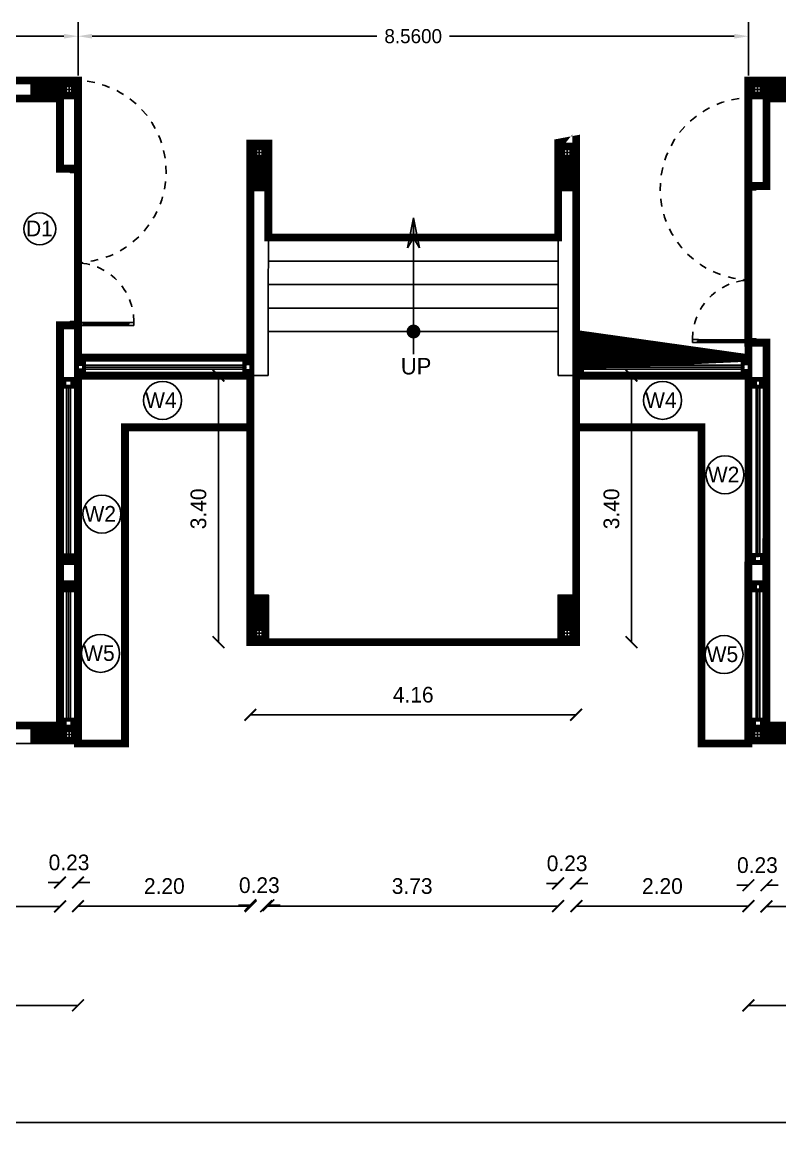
# Model space of a CAD drawing. Header units: metres. Extents: x 6101839 to 6102590, y -6659932 to -6659648.
# Drawn here: x 6102090.64 to 6102100.32, y -6659713.69 to -6659699.56 of the extents above; entities that cross this region are included whole.
import ezdxf

# ---------------------------------------------------------------- set-up
doc = ezdxf.new("R2010")
doc.units = ezdxf.units.M
doc.header["$LTSCALE"] = 500
doc.header["$MEASUREMENT"] = 0
doc.linetypes.add('DASHED2', pattern=[0.375, 0.25, -0.125])
doc.linetypes.add('HIDDEN', pattern=[0.375, 0.25, -0.125])
doc.layers.get('0').update_dxf_attribs({"linetype": 'CONTINUOUS'})
doc.layers.get('Defpoints').update_dxf_attribs({"linetype": 'CONTINUOUS'})
for name, color, linetype in [('above', 250, 'DASHED2'), ('BLK_1_FLR_0_CARPET_AREA', 10, 'CONTINUOUS'), ('BLK_1_FLR_0_CHAJJA', 6, 'CONTINUOUS'), ('COL', 2, 'CONTINUOUS'), ('DIM', 205, 'CONTINUOUS'), ('DOOR', 252, 'CONTINUOUS'), ('DOORTEXT', 13, 'CONTINUOUS'), ('ED', 30, 'CONTINUOUS'), ('FURN1', 252, 'CONTINUOUS'), ('FURNITURE', 252, 'CONTINUOUS'), ('FURNITURES', 252, 'CONTINUOUS'), ('HATCH', 15, 'CONTINUOUS'), ('PASSAGE', 140, 'CONTINUOUS'), ('PASSAGE_STAIR', 140, 'CONTINUOUS'), ('railing', 14, 'CONTINUOUS'), ('TEXT', 4, 'CONTINUOUS'), ('W-SCH', 205, 'CONTINUOUS'), ('wall', 125, 'CONTINUOUS'), ('wall1', 125, 'CONTINUOUS'), ('WINDOWS', 252, 'CONTINUOUS')]:
    doc.layers.add(name, color=color, linetype=linetype)
doc.styles.add('RM', font='GOTHIC.TTF')
doc.styles.get("Standard").update_dxf_attribs({"font": 'GOTHIC.TTF'})
doc.styles.add('USA TEXT', font='GOTHIC.TTF')
doc.dimstyles.new('1-100-ED', dxfattribs={"dimtxt": 0.2, "dimasz": 0.15, "dimexe": 0.18, "dimexo": 0.0625, "dimgap": 0.15, "dimtad": 1, "dimzin": 0, "dimdsep": 46, "dimtxsty": 'USA TEXT', "dimblk": 'ARCHTICK', "dimcen": 0.1, "dimse1": 1, "dimse2": 1, "dimclrd": 256, "dimclrt": 256, "dimadec": 0, "dimazin": 0, "dimtfac": 1, "dimtofl": 0, "dimtmove": 0, "dimatfit": 3, "dimldrblk": 'ARCHTICK', "dimfxl": 0.18, "dimtolj": 1, "dimtzin": 0, "dimarcsym": 0})
doc.dimstyles.get("Standard").update_dxf_attribs({"dimtxt": 0.18, "dimasz": 0.18, "dimexe": 0.18, "dimexo": 0.0625, "dimgap": 0.09, "dimtad": 0, "dimtih": 1, "dimtoh": 1, "dimdec": 4, "dimzin": 0, "dimdsep": 46, "dimtxsty": 'Standard', "dimcen": 0.09, "dimadec": 0, "dimazin": 0, "dimtfac": 1, "dimtdec": 4, "dimtofl": 0, "dimtmove": 0, "dimatfit": 3, "dimfxl": 1, "dimtolj": 1, "dimtzin": 0, "dimarcsym": 0})
doc.dimstyles.new('STANDARD$0', dxfattribs={"dimtxt": 7, "dimasz": 3, "dimexe": 3, "dimexo": 1, "dimgap": 1.5, "dimtad": 1, "dimdec": 1, "dimzin": 1, "dimdsep": 46, "dimlunit": 4, "dimtxsty": 'Standard', "dimblk": 'OBLIQUE', "dimcen": 0.09375, "dimdle": 1, "dimclrd": 8, "dimclre": 8, "dimclrt": 7, "dimadec": 1, "dimazin": 0, "dimtfac": 1, "dimtdec": 1, "dimtix": 1, "dimtmove": 2, "dimatfit": 3, "dimldrblk": 'ARCHTICK', "dimfxl": 1, "dimfrac": 2, "dimtolj": 1, "dimtzin": 0, "dimarcsym": 0})

# ---------------------------------------------------------------- blocks, each defined once
blk = doc.blocks.new('NEWCOL')
at = {"layer": 'HATCH'}
h = blk.add_hatch(dxfattribs=at)
h.set_pattern_fill('ANSI31', color=256, scale=3, angle=270, style=0)
h.set_pattern_definition([(315, (-629970.925706138, -258732.0878365731), (6.735192090801866, 6.735192090801863), [])])
h.paths.add_polyline_path([(0, 115), (-115, 115), (-115, 0), (-37.5, 0), (-37.49999999988359, 37.50000000002911), (0, 37.4999999999709)])
h.paths.add_polyline_path([(115, 115.0000000000291), (0, 115), (1.164153e-10, 37.50000000002911), (37.5, 37.4999999999709), (37.5, 0), (115, 0)])
h.paths.add_polyline_path([(115, 0), (37.5, 0), (37.50000000011642, -37.4999999999709), (0, -37.4999999999709), (1.164153e-10, -484.9999999999708), (115, -485)])
h.paths.add_polyline_path([(0, -37.5), (-37.49999999988359, -37.4999999999709), (-37.5, 0), (-115, 0), (-115, -485), (0, -485)])
at = {"layer": 'COL'}
for p, q in [((-115, 0), (115, 0)), ((0, -485), (0, 115))]:
    blk.add_line(p, q, dxfattribs=at)
for points in [[(-115, -485), (115, -485), (115, 115), (-115, 115)], [(-37.5, -37.5), (37.5, -37.5), (37.5, 37.5), (-37.5, 37.5)]]:
    blk.add_lwpolyline(points, close=True, dxfattribs=at)
blk = doc.blocks.new('_ArchTick')
at = {"color": 0, "linetype": 'ByBlock', "const_width": 0.15}
blk.add_lwpolyline([(-0.5, -0.5), (0.5, 0.5)], dxfattribs=at)
blk = doc.blocks.new('*D782')
at = {"layer": 'Defpoints', "color": 0, "transparency": 16777216}
for p in [(6102081.355752955, -6659708.050967846), (6102091.125789043, -6659708.173967675), (6102091.125789043, -6659710.848467844)]:
    blk.add_point(p, dxfattribs=at)
at = {"layer": 'ED', "lineweight": -2, "transparency": 16777216}
blk.add_line((6102081.355752955, -6659710.848467844), (6102091.125789043, -6659710.848467844), dxfattribs=at)
at = {"layer": 'ED', "lineweight": -2, "transparency": 16777216, "xscale": 0.15, "yscale": 0.15, "zscale": 0.15, "rotation": 180}
blk.add_blockref('_ArchTick', (6102081.355752955, -6659710.848467844), dxfattribs=at)
at = {"layer": 'ED', "lineweight": -2, "transparency": 16777216, "xscale": 0.15, "yscale": 0.15, "zscale": 0.15}
blk.add_blockref('_ArchTick', (6102091.125789043, -6659710.848467844), dxfattribs=at)
at = {"layer": 'ED', "transparency": 16777216, "insert": (6102086.240770999, -6659710.593437253), "char_height": 0.2, "attachment_point": 5, "style": 'USA TEXT'}
blk.add_mtext('\\A1;9.77', dxfattribs=at)
blk = doc.blocks.new('*D783')
at = {"layer": 'Defpoints', "color": 0, "transparency": 16777216}
for p in [(6102091.125789043, -6659708.173967675), (6102091.355791532, -6659708.205468033), (6102091.355791532, -6659710.543500002)]:
    blk.add_point(p, dxfattribs=at)
at = {"layer": 'ED', "lineweight": -2, "transparency": 16777216}
for p, q in [((6102091.125789043, -6659710.543500002), (6102090.975789042, -6659710.543500002)), ((6102091.355791532, -6659710.543500002), (6102091.505791533, -6659710.543500002))]:
    blk.add_line(p, q, dxfattribs=at)
at = {"layer": 'ED', "lineweight": -2, "transparency": 16777216, "xscale": 0.15, "yscale": 0.15, "zscale": 0.15}
blk.add_blockref('_ArchTick', (6102091.125789043, -6659710.543500002), dxfattribs=at)
at = {"layer": 'ED', "lineweight": -2, "transparency": 16777216, "xscale": 0.15, "yscale": 0.15, "zscale": 0.15, "rotation": 180}
blk.add_blockref('_ArchTick', (6102091.355791532, -6659710.543500002), dxfattribs=at)
at = {"layer": 'ED', "transparency": 16777216, "insert": (6102091.240790287, -6659710.288469411), "char_height": 0.2, "attachment_point": 5, "style": 'USA TEXT'}
blk.add_mtext('\\A1;0.23', dxfattribs=at)
blk = doc.blocks.new('*D784')
at = {"layer": 'Defpoints', "color": 0, "transparency": 16777216}
for p in [(6102099.915886635, -6659708.356967753), (6102100.145880518, -6659708.438968014), (6102100.145880518, -6659710.578000003)]:
    blk.add_point(p, dxfattribs=at)
at = {"layer": 'ED', "lineweight": -2, "transparency": 16777216}
for p, q in [((6102099.915886635, -6659710.578000003), (6102099.765886635, -6659710.578000003)), ((6102100.145880518, -6659710.578000003), (6102100.295880518, -6659710.578000003))]:
    blk.add_line(p, q, dxfattribs=at)
at = {"layer": 'ED', "lineweight": -2, "transparency": 16777216, "xscale": 0.15, "yscale": 0.15, "zscale": 0.15}
blk.add_blockref('_ArchTick', (6102099.915886635, -6659710.578000003), dxfattribs=at)
at = {"layer": 'ED', "lineweight": -2, "transparency": 16777216, "xscale": 0.15, "yscale": 0.15, "zscale": 0.15, "rotation": 180}
blk.add_blockref('_ArchTick', (6102100.145880518, -6659710.578000003), dxfattribs=at)
at = {"layer": 'ED', "transparency": 16777216, "insert": (6102100.030883577, -6659710.322969411), "char_height": 0.2, "attachment_point": 5, "style": 'USA TEXT'}
blk.add_mtext('\\A1;0.23', dxfattribs=at)
blk = doc.blocks.new('*D785')
at = {"layer": 'Defpoints', "color": 0, "transparency": 16777216}
for p in [(6102109.915752954, -6659708.229967844), (6102100.145880518, -6659708.438968014), (6102109.915752954, -6659710.848467844)]:
    blk.add_point(p, dxfattribs=at)
at = {"layer": 'ED', "lineweight": -2, "transparency": 16777216}
blk.add_line((6102100.145880518, -6659710.848467844), (6102109.915752954, -6659710.848467844), dxfattribs=at)
at = {"layer": 'ED', "lineweight": -2, "transparency": 16777216, "xscale": 0.15, "yscale": 0.15, "zscale": 0.15, "rotation": 180}
blk.add_blockref('_ArchTick', (6102100.145880518, -6659710.848467844), dxfattribs=at)
at = {"layer": 'ED', "lineweight": -2, "transparency": 16777216, "xscale": 0.15, "yscale": 0.15, "zscale": 0.15}
blk.add_blockref('_ArchTick', (6102109.915752954, -6659710.848467844), dxfattribs=at)
at = {"layer": 'ED', "transparency": 16777216, "insert": (6102105.030816736, -6659710.593437253), "char_height": 0.2, "attachment_point": 5, "style": 'USA TEXT'}
blk.add_mtext('\\A1;9.77', dxfattribs=at)
blk = doc.blocks.new('*D871')
at = {"layer": 'Defpoints', "color": 0, "transparency": 16777216}
for p in [(6102093.758683083, -6659707.361097177), (6102097.485752955, -6659707.361097177), (6102097.485752955, -6659710.844967848)]:
    blk.add_point(p, dxfattribs=at)
at = {"layer": 'ED', "lineweight": -2, "transparency": 16777216}
blk.add_line((6102093.758683083, -6659710.844967848), (6102097.485752955, -6659710.844967848), dxfattribs=at)
at = {"layer": 'ED', "lineweight": -2, "transparency": 16777216, "xscale": 0.15, "yscale": 0.15, "zscale": 0.15, "rotation": 180}
blk.add_blockref('_ArchTick', (6102093.758683083, -6659710.844967848), dxfattribs=at)
at = {"layer": 'ED', "lineweight": -2, "transparency": 16777216, "xscale": 0.15, "yscale": 0.15, "zscale": 0.15}
blk.add_blockref('_ArchTick', (6102097.485752955, -6659710.844967848), dxfattribs=at)
at = {"layer": 'ED', "transparency": 16777216, "insert": (6102095.622218018, -6659710.589937257), "char_height": 0.2, "attachment_point": 5, "style": 'USA TEXT'}
blk.add_mtext('\\A1;3.73', dxfattribs=at)
blk = doc.blocks.new('*D872')
at = {"layer": 'Defpoints', "color": 0, "transparency": 16777216}
for p in [(6102097.485752955, -6659706.881), (6102097.715752953, -6659706.881), (6102097.715752953, -6659710.555000002)]:
    blk.add_point(p, dxfattribs=at)
at = {"layer": 'ED', "lineweight": -2, "transparency": 16777216}
for p, q in [((6102097.485752955, -6659710.555000002), (6102097.335752955, -6659710.555000002)), ((6102097.715752953, -6659710.555000002), (6102097.865752953, -6659710.555000002))]:
    blk.add_line(p, q, dxfattribs=at)
at = {"layer": 'ED', "lineweight": -2, "transparency": 16777216, "xscale": 0.15, "yscale": 0.15, "zscale": 0.15}
blk.add_blockref('_ArchTick', (6102097.485752955, -6659710.555000002), dxfattribs=at)
at = {"layer": 'ED', "lineweight": -2, "transparency": 16777216, "xscale": 0.15, "yscale": 0.15, "zscale": 0.15, "rotation": 180}
blk.add_blockref('_ArchTick', (6102097.715752953, -6659710.555000002), dxfattribs=at)
at = {"layer": 'ED', "transparency": 16777216, "insert": (6102097.600752953, -6659710.299969411), "char_height": 0.2, "attachment_point": 5, "style": 'USA TEXT'}
blk.add_mtext('\\A1;0.23', dxfattribs=at)
blk = doc.blocks.new('*D873')
at = {"layer": 'Defpoints', "color": 0, "transparency": 16777216}
for p in [(6102097.719720326, -6659706.340467846), (6102099.915854528, -6659706.247968504), (6102099.915854528, -6659710.844967848)]:
    blk.add_point(p, dxfattribs=at)
at = {"layer": 'ED', "lineweight": -2, "transparency": 16777216}
blk.add_line((6102097.719720326, -6659710.844967848), (6102099.915854528, -6659710.844967848), dxfattribs=at)
at = {"layer": 'ED', "lineweight": -2, "transparency": 16777216, "xscale": 0.15, "yscale": 0.15, "zscale": 0.15, "rotation": 180}
blk.add_blockref('_ArchTick', (6102097.719720326, -6659710.844967848), dxfattribs=at)
at = {"layer": 'ED', "lineweight": -2, "transparency": 16777216, "xscale": 0.15, "yscale": 0.15, "zscale": 0.15}
blk.add_blockref('_ArchTick', (6102099.915854528, -6659710.844967848), dxfattribs=at)
at = {"layer": 'ED', "transparency": 16777216, "insert": (6102098.817787427, -6659710.589937257), "char_height": 0.2, "attachment_point": 5, "style": 'USA TEXT'}
blk.add_mtext('\\A1;2.20', dxfattribs=at)
blk = doc.blocks.new('*D874')
at = {"layer": 'Defpoints', "color": 0, "transparency": 16777216}
for p in [(6102091.35567557, -6659706.529967847), (6102093.559722102, -6659706.529967849), (6102093.559722102, -6659710.844967848)]:
    blk.add_point(p, dxfattribs=at)
at = {"layer": 'ED', "lineweight": -2, "transparency": 16777216}
blk.add_line((6102091.35567557, -6659710.844967848), (6102093.559722102, -6659710.844967848), dxfattribs=at)
at = {"layer": 'ED', "lineweight": -2, "transparency": 16777216, "xscale": 0.15, "yscale": 0.15, "zscale": 0.15, "rotation": 180}
blk.add_blockref('_ArchTick', (6102091.35567557, -6659710.844967848), dxfattribs=at)
at = {"layer": 'ED', "lineweight": -2, "transparency": 16777216, "xscale": 0.15, "yscale": 0.15, "zscale": 0.15}
blk.add_blockref('_ArchTick', (6102093.559722102, -6659710.844967848), dxfattribs=at)
at = {"layer": 'ED', "transparency": 16777216, "insert": (6102092.457698836, -6659710.589937257), "char_height": 0.2, "attachment_point": 5, "style": 'USA TEXT'}
blk.add_mtext('\\A1;2.20', dxfattribs=at)
blk = doc.blocks.new('*D875')
at = {"layer": 'Defpoints', "color": 0, "transparency": 16777216}
for p in [(6102093.555755042, -6659706.876097177), (6102093.785755044, -6659706.876097177), (6102093.555755042, -6659710.833675642)]:
    blk.add_point(p, dxfattribs=at)
at = {"layer": 'ED', "lineweight": -2, "transparency": 16777216}
for p, q in [((6102093.555755042, -6659710.833675642), (6102093.405755042, -6659710.833675642)), ((6102093.785755044, -6659710.833675642), (6102093.935755044, -6659710.833675642))]:
    blk.add_line(p, q, dxfattribs=at)
at = {"layer": 'ED', "lineweight": -2, "transparency": 16777216, "xscale": 0.15, "yscale": 0.15, "zscale": 0.15}
blk.add_blockref('_ArchTick', (6102093.555755042, -6659710.833675642), dxfattribs=at)
at = {"layer": 'ED', "lineweight": -2, "transparency": 16777216, "xscale": 0.15, "yscale": 0.15, "zscale": 0.15, "rotation": 180}
blk.add_blockref('_ArchTick', (6102093.785755044, -6659710.833675642), dxfattribs=at)
at = {"layer": 'ED', "transparency": 16777216, "insert": (6102093.670755044, -6659710.578645051), "char_height": 0.2, "attachment_point": 5, "style": 'USA TEXT'}
blk.add_mtext('\\A1;0.23', dxfattribs=at)
blk = doc.blocks.new('*D879')
at = {"layer": 'Defpoints', "color": 0, "transparency": 16777216}
for p in [(6102059.699795042, -6659708.421967847), (6102120.154599587, -6659708.420967773), (6102120.154599587, -6659713.604180175)]:
    blk.add_point(p, dxfattribs=at)
at = {"layer": 'ED', "lineweight": -2, "transparency": 16777216}
blk.add_line((6102059.699795042, -6659713.604180175), (6102120.154599587, -6659713.604180175), dxfattribs=at)
at = {"layer": 'ED', "lineweight": -2, "transparency": 16777216, "xscale": 0.15, "yscale": 0.15, "zscale": 0.15, "rotation": 180}
blk.add_blockref('_ArchTick', (6102059.699795042, -6659713.604180175), dxfattribs=at)
at = {"layer": 'ED', "lineweight": -2, "transparency": 16777216, "xscale": 0.15, "yscale": 0.15, "zscale": 0.15}
blk.add_blockref('_ArchTick', (6102120.154599587, -6659713.604180175), dxfattribs=at)
at = {"layer": 'ED', "transparency": 16777216, "insert": (6102089.927197315, -6659713.349149584), "char_height": 0.2, "attachment_point": 5, "style": 'USA TEXT'}
blk.add_mtext('\\A1;60.45', dxfattribs=at)
blk = doc.blocks.new('A$C62665808')
at = {"layer": 'FURNITURES', "color": 233}
for p, q in [((512.4136595284131, 99.90654999148128), (437.4729179757405, 99.90846061329023)), ((449.9620862566175, 62.43777140009182), (512.4127042175081, 62.4361792151451)), ((499.9229786712235, 78.04915214213906), (499.9231378901429, 84.29421393852952)), ((512.4131022636524, 78.04883370627226), (499.9229786717156, 78.04915214230948)), ((512.4132614820832, 84.29389550216308), (499.9231378901429, 84.29421393852952)), ((512.4127042175081, 62.4361792151451), (512.4131022636524, 78.04883370627226)), ((512.4132614820832, 84.29389550216308), (512.4136595284131, 99.90654999148128)), ((2287.590478974175, 62.3960198986241), (2287.590877020485, 78.00867438958856)), ((2350.04109693457, 62.39442771383624), (2287.590478974175, 62.3960198986241)), ((2287.590877020485, 78.00867438958856), (2300.081000612774, 78.0083559515797)), ((2287.59103623892, 84.25373618515007), (2287.591434285079, 99.86639067496029)), ((2287.59103623892, 84.25373618515007), (2300.081159831201, 84.2534177477997)), ((2287.591434285079, 99.86639067496029), (2362.532175837753, 99.86448005315133)), ((2300.081000612774, 78.0083559515797), (2300.081159831201, 84.2534177477997))]:
    blk.add_line(p, q, dxfattribs=at)
at = {"layer": 'FURNITURES', "color": 250}
for p, q in [((512.4127042175081, 62.4361792151451), (2287.590478974175, 62.3960198986241)), ((512.4131022636524, 78.04883370627226), (2300.08100061277, 78.00835595190894)), ((512.4132614820832, 84.29389550216308), (2300.081159830872, 84.2534177477959)), ((512.4136595284131, 99.90654999148128), (2287.591434285079, 99.86639067496029))]:
    blk.add_line(p, q, dxfattribs=at)
at = {"layer": 'FURNITURES', "color": 250, "linetype": 'HIDDEN', "ltscale": 0.5}
for centre, radius, start, end in [((437.4719626657978, 62.43808983210818), 1163.003696595019, 359.9985392363878, 178.1522289363573), ((2350.04109693457, 62.39442771383624), 749.5654389454102, 89.10250663880146, 179.9986901028904)]:
    blk.add_arc(centre, radius, start, end, dxfattribs=at)
at = {"layer": 'wall', "color": 7}
for p, q in [((2361.781970350842, 811.8679090010985), (2361.780070568775, 737.3523331883182)), ((2377.392725058256, 737.3519351421553), (2361.780070568775, 737.3523331883182)), ((2361.780070568775, 737.3523331883182), (2362.534086459397, 174.8052216056571)), ((2399.252341126852, 811.8669536898607), (2361.781970350842, 811.8679090010985)), ((2377.392725058256, 737.3519351421553), (2377.393043495935, 749.8420587344403)), ((2378.146740948716, 174.8048235593276), (2377.393043495939, 749.8420587341112)), ((2383.638105291826, 749.8418995160092), (2377.393043495935, 749.8420587344403)), ((2383.637786854313, 737.3517759235616), (2383.638105291826, 749.8418995160092)), ((2399.250441344948, 737.3513778772473), (2383.637786854313, 737.3517759235616)), ((2384.391802744936, 174.8046643409003), (2383.638105291334, 749.8418995158389)), ((2399.252341126852, 811.8669536898607), (2399.250441344948, 737.3513778772473)), ((2400.004457235572, 174.8042662945861), (2399.250441344948, 737.3513778772473)), ((2362.534086459397, 174.8052216056571), (2362.532175837589, 99.86448005298477)), ((2378.146740948716, 174.8048235593276), (2362.534086459397, 174.8052216056571)), ((2378.146740948716, 174.8048235593276), (2378.146422512845, 162.3146999672283)), ((2384.39148430874, 162.3145407484679), (2378.146422512845, 162.3146999672283)), ((2384.391802744936, 174.8046643409003), (2384.391484308737, 162.3145407487972)), ((2400.004457235572, 174.8042662945861), (2384.391802744936, 174.8046643409003)), ((2400.002546613599, 99.86352474174723), (2400.004457235572, 174.8042662945861)), ((-724.9260444391642, 137.4084668927564), (-724.9269997499057, 99.93809611658683)), ((-724.9269997499057, 99.93809611658683), (-649.9862581977295, 99.9361854949366)), ((-724.9260444391642, 137.4084668927564), (-649.9853028866582, 137.4065562711102)), ((-662.4758245255867, 121.7942202181507), (-662.4759837440142, 115.5491584219307)), ((362.5325744689017, 115.5230257245764), (-662.4759837433558, 115.5491584219385)), ((-649.9858601514037, 115.5488399845842), (-662.4759837440142, 115.5491584219307)), ((362.5327336873328, 121.7680875204671), (-662.4758245255792, 121.7942202174922)), ((-649.9857009329689, 121.7939017801457), (-662.4758245255867, 121.7942202181507)), ((-649.9858601514037, 115.5488399845842), (-649.9862581977295, 99.9361854949366)), ((-649.9862581977295, 99.9361854949366), (362.5321764225723, 99.91037123525813)), ((-649.9853028866582, 137.4065562711102), (-649.9857009329689, 121.7939017801457)), ((362.5331317336431, 137.3807420114316), (-649.9853028866582, 137.4065562711102)), ((362.5325744689017, 115.5230257245764), (362.5321764225723, 99.91037123525813)), ((362.5321764225723, 99.91037123525813), (437.4729179755774, 99.90846061312368)), ((362.5325744689017, 115.5230257245764), (375.0226980611714, 115.5227072882138)), ((362.5331317336431, 137.3807420114316), (362.5327336873328, 121.7680875204671)), ((362.5327336873328, 121.7680875204671), (375.022857279436, 121.7677690842672)), ((437.4738732866488, 137.3788313892971), (362.5331317336431, 137.3807420114316)), ((375.0228572796026, 121.7677690841045), (375.0226980611714, 115.5227072882138)), ((437.4719626648361, 62.43808983695408), (437.4729179757405, 99.90846061329023)), ((437.4719626648361, 62.43808983695408), (449.9620862566175, 62.43777140009182)), ((437.4738732866488, 137.3788313892971), (437.4729179755774, 99.90846061312368)), ((2362.531220526847, 62.39410927681511), (2350.04109693457, 62.39442771383624)), ((2362.531220526847, 62.39410927681511), (2362.532175837753, 99.86448005315133)), ((2400.002546613599, 99.86352474174723), (2362.53217583743, 99.864480052489))]:
    blk.add_line(p, q, dxfattribs=at)
for points in [[(437.4729179757405, 99.90846061329023), (400.0025471994042, 99.90941592419485), (399.9999997035493, -0.0115728127030934), (449.9604940718336, -0.0128465606325108), (449.9620862566175, 62.43777140009182)], [(2362.532175837753, 99.86448005315133), (2400.002546614088, 99.8635247422468), (2399.999999118233, -0.0574639946509952), (2350.039504749786, -0.0561902468880895), (2350.04109693457, 62.39442771383624)]]:
    blk.add_lwpolyline(points, dxfattribs=at)
blk = doc.blocks.new('*D1219')
at = {"layer": 'Defpoints', "color": 0, "transparency": 16777216}
for p in [(6102093.55575393, -6659704.075726106), (6102093.149198659, -6659707.476097179), (6102093.555755044, -6659707.476097179)]:
    blk.add_point(p, dxfattribs=at)
at = {"layer": 'ED', "lineweight": -2, "transparency": 16777216}
blk.add_line((6102093.149198659, -6659704.075726106), (6102093.149198659, -6659707.476097179), dxfattribs=at)
at = {"layer": 'ED', "lineweight": -2, "transparency": 16777216, "xscale": 0.15, "yscale": 0.15, "zscale": 0.15}
for p, rotation in [((6102093.149198659, -6659704.075726106), 90), ((6102093.149198659, -6659707.476097179), 270)]:
    blk.add_blockref('_ArchTick', p, dxfattribs=dict(at, rotation=rotation))
at = {"layer": 'ED', "transparency": 16777216, "insert": (6102092.894168065, -6659705.775911641), "char_height": 0.2, "attachment_point": 5, "rotation": 90, "style": 'USA TEXT'}
blk.add_mtext('\\A1;3.40', dxfattribs=at)
blk = doc.blocks.new('*D1220')
at = {"layer": 'Defpoints', "color": 0, "transparency": 16777216}
for p in [(6102097.715752955, -6659704.0753688), (6102098.422722515, -6659704.0753688), (6102097.715752955, -6659707.476097179)]:
    blk.add_point(p, dxfattribs=at)
at = {"layer": 'ED', "lineweight": -2, "transparency": 16777216}
blk.add_line((6102098.422722515, -6659707.476097179), (6102098.422722515, -6659704.0753688), dxfattribs=at)
at = {"layer": 'ED', "lineweight": -2, "transparency": 16777216, "xscale": 0.15, "yscale": 0.15, "zscale": 0.15}
for p, rotation in [((6102098.422722515, -6659704.0753688), 90), ((6102098.422722515, -6659707.476097179), 270)]:
    blk.add_blockref('_ArchTick', p, dxfattribs=dict(at, rotation=rotation))
at = {"layer": 'ED', "transparency": 16777216, "insert": (6102098.167691921, -6659705.775732988), "char_height": 0.2, "attachment_point": 5, "rotation": 90, "style": 'USA TEXT'}
blk.add_mtext('\\A1;3.40', dxfattribs=at)
blk = doc.blocks.new('*D1221')
at = {"layer": 'Defpoints', "color": 0, "transparency": 16777216}
for p in [(6102093.555755042, -6659707.476097175), (6102097.715752953, -6659707.476097175), (6102097.715752953, -6659708.402974216)]:
    blk.add_point(p, dxfattribs=at)
at = {"layer": 'ED', "lineweight": -2, "transparency": 16777216}
blk.add_line((6102093.555755042, -6659708.402974216), (6102097.715752953, -6659708.402974216), dxfattribs=at)
at = {"layer": 'ED', "lineweight": -2, "transparency": 16777216, "xscale": 0.15, "yscale": 0.15, "zscale": 0.15, "rotation": 180}
blk.add_blockref('_ArchTick', (6102093.555755042, -6659708.402974216), dxfattribs=at)
at = {"layer": 'ED', "lineweight": -2, "transparency": 16777216, "xscale": 0.15, "yscale": 0.15, "zscale": 0.15}
blk.add_blockref('_ArchTick', (6102097.715752953, -6659708.402974216), dxfattribs=at)
at = {"layer": 'ED', "transparency": 16777216, "insert": (6102095.635753998, -6659708.147943625), "char_height": 0.2, "attachment_point": 5, "style": 'USA TEXT'}
blk.add_mtext('\\A1;4.16', dxfattribs=at)
blk = doc.blocks.new('*D1256')
at = {"layer": 'Defpoints', "color": 0, "transparency": 16777216}
for p in [(6102071.12576716, -6659708.769456062), (6102091.355752955, -6659708.769422228), (6102091.355752955, -6659712.111413122)]:
    blk.add_point(p, dxfattribs=at)
at = {"layer": 'ED', "lineweight": -2, "transparency": 16777216}
blk.add_line((6102071.12576716, -6659712.111413122), (6102091.355752955, -6659712.111413122), dxfattribs=at)
at = {"layer": 'ED', "lineweight": -2, "transparency": 16777216, "xscale": 0.15, "yscale": 0.15, "zscale": 0.15, "rotation": 180}
blk.add_blockref('_ArchTick', (6102071.12576716, -6659712.111413122), dxfattribs=at)
at = {"layer": 'ED', "lineweight": -2, "transparency": 16777216, "xscale": 0.15, "yscale": 0.15, "zscale": 0.15}
blk.add_blockref('_ArchTick', (6102091.355752955, -6659712.111413122), dxfattribs=at)
at = {"layer": 'ED', "transparency": 16777216, "insert": (6102081.240760058, -6659711.856382531), "char_height": 0.2, "attachment_point": 5, "style": 'USA TEXT'}
blk.add_mtext('\\A1;20.23', dxfattribs=at)
blk = doc.blocks.new('*D1257')
at = {"layer": 'Defpoints', "color": 0, "transparency": 16777216}
for p in [(6102099.915888937, -6659708.326117006), (6102120.14579538, -6659708.324745743), (6102120.14579538, -6659712.111413122)]:
    blk.add_point(p, dxfattribs=at)
at = {"layer": 'ED', "lineweight": -2, "transparency": 16777216}
blk.add_line((6102099.915888937, -6659712.111413122), (6102120.14579538, -6659712.111413122), dxfattribs=at)
at = {"layer": 'ED', "lineweight": -2, "transparency": 16777216, "xscale": 0.15, "yscale": 0.15, "zscale": 0.15, "rotation": 180}
blk.add_blockref('_ArchTick', (6102099.915888937, -6659712.111413122), dxfattribs=at)
at = {"layer": 'ED', "lineweight": -2, "transparency": 16777216, "xscale": 0.15, "yscale": 0.15, "zscale": 0.15}
blk.add_blockref('_ArchTick', (6102120.14579538, -6659712.111413122), dxfattribs=at)
at = {"layer": 'ED', "transparency": 16777216, "insert": (6102110.030842159, -6659711.856382531), "char_height": 0.2, "attachment_point": 5, "style": 'USA TEXT'}
blk.add_mtext('\\A1;20.23', dxfattribs=at)
blk = doc.blocks.new('*D1373')
at = {"layer": 'Defpoints', "color": 0, "linetype": 'Continuous', "transparency": 16777216}
for p in [(6102091.355752626, -6659699.744477307), (6102071.125766682, -6659700.309456062), (6102091.355752626, -6659700.30713041)]:
    blk.add_point(p, dxfattribs=at)
at = {"layer": 'PASSAGE', "color": 0, "linetype": 'Continuous', "lineweight": -2, "transparency": 16777216}
for p, q in [((6102071.125766682, -6659700.246956062), (6102071.125766682, -6659699.56447731)), ((6102091.355752626, -6659700.24463041), (6102091.355752626, -6659699.56447731)), ((6102071.305766681, -6659699.744477307), (6102080.707183854, -6659699.744477307)), ((6102091.175752625, -6659699.744477307), (6102081.774335452, -6659699.744477307))]:
    blk.add_line(p, q, dxfattribs=at)
at = {"layer": 'PASSAGE', "color": 0, "linetype": 'Continuous', "transparency": 16777216}
for points in [[(6102071.305766681, -6659699.714477309), (6102071.305766681, -6659699.77447731), (6102071.125766682, -6659699.744477307)], [(6102091.175752625, -6659699.714477309), (6102091.175752625, -6659699.77447731), (6102091.355752626, -6659699.744477307)]]:
    blk.add_solid(points, dxfattribs=at)
at = {"layer": 'PASSAGE', "color": 0, "linetype": 'Continuous', "transparency": 16777216, "insert": (6102081.240759654, -6659699.744477307), "char_height": 0.18, "attachment_point": 5}
blk.add_mtext('\\A1;20.2300', dxfattribs=at)
blk = doc.blocks.new('*D1374')
at = {"layer": 'Defpoints', "color": 0, "linetype": 'Continuous', "transparency": 16777216}
for p in [(6102099.915752107, -6659699.744477307), (6102091.355752626, -6659700.30713041), (6102099.915752107, -6659700.306576378)]:
    blk.add_point(p, dxfattribs=at)
at = {"layer": 'PASSAGE_STAIR', "color": 0, "linetype": 'Continuous', "lineweight": -2, "transparency": 16777216}
for p, q in [((6102091.355752626, -6659700.24463041), (6102091.355752626, -6659699.56447731)), ((6102099.915752107, -6659700.244076378), (6102099.915752107, -6659699.56447731)), ((6102091.535752625, -6659699.744477307), (6102095.172108588, -6659699.744477307)), ((6102099.735752108, -6659699.744477307), (6102096.099396146, -6659699.744477307))]:
    blk.add_line(p, q, dxfattribs=at)
at = {"layer": 'PASSAGE_STAIR', "color": 0, "linetype": 'Continuous', "transparency": 16777216}
for points in [[(6102091.535752625, -6659699.714477309), (6102091.535752625, -6659699.77447731), (6102091.355752626, -6659699.744477307)], [(6102099.735752108, -6659699.714477309), (6102099.735752108, -6659699.77447731), (6102099.915752107, -6659699.744477307)]]:
    blk.add_solid(points, dxfattribs=at)
at = {"layer": 'PASSAGE_STAIR', "color": 0, "linetype": 'Continuous', "transparency": 16777216, "insert": (6102095.635752368, -6659699.744477307), "char_height": 0.18, "attachment_point": 5}
blk.add_mtext('\\A1;8.5600', dxfattribs=at)

msp = doc.modelspace()

# ---------------------------------------------------------------- hatches: boundary and pattern name
at = {"layer": 'DIM'}
h = msp.add_hatch(color=256, dxfattribs=at)
h.paths.add_polyline_path([(6102095.695424858, -6659702.342200653), (6102095.65457474, -6659702.342151962), (6102095.715952083, -6659702.445859299)])
h.paths.add_polyline_path([(6102095.644805936, -6659702.086584583), (6102095.639713586, -6659702.086578513), (6102095.63943945, -6659702.31657835), (6102095.65457474, -6659702.342151962), (6102095.695424858, -6659702.342200653)])
h.paths.add_polyline_path([(6102095.639713586, -6659702.086578513), (6102095.634621234, -6659702.086572442), (6102095.583393125, -6659702.342067122), (6102095.624243243, -6659702.342115811), (6102095.63943945, -6659702.31657835)])
h.paths.add_polyline_path([(6102095.634621234, -6659702.086572442), (6102095.639713586, -6659702.086578513), (6102095.639744046, -6659702.061022975)])
h.paths.add_polyline_path([(6102095.639744046, -6659702.061022975), (6102095.639713586, -6659702.086578513), (6102095.644805936, -6659702.086584583)])
h.paths.add_polyline_path([(6102095.562618857, -6659702.445676543), (6102095.624243243, -6659702.342115811), (6102095.583393125, -6659702.342067122)])

# ---------------------------------------------------------------- linework, layer by layer
at = {"layer": 'above', "const_width": 0.1}
for points in [[(6102093.555788549, -6659704.734655012), (6102091.955675568, -6659704.734655012), (6102091.955675568, -6659708.769456062), (6102091.355752955, -6659708.769456062)], [(6102097.715719451, -6659704.734655012), (6102099.31583243, -6659704.734655012), (6102099.31583243, -6659708.769422228), (6102099.915755044, -6659708.769422228)]]:
    msp.add_lwpolyline(points, dxfattribs=at)
at = {"layer": 'BLK_1_FLR_0_CARPET_AREA', "color": 15, "linetype": 'Continuous', "const_width": 0.1}
msp.add_lwpolyline([(6102106.145738749, -6659700.309456062), (6102099.915752329, -6659700.309976214), (6102099.915981143, -6659703.845225281), (6102097.715752953, -6659703.845367688), (6102097.715752957, -6659701.112570769), (6102097.485752955, -6659701.11257077), (6102097.485700702, -6659702.312570771), (6102093.785722773, -6659702.312570771), (6102093.785755044, -6659701.112570769), (6102093.555752956, -6659701.112570769), (6102093.555752956, -6659703.84572631), (6102091.356159437, -6659703.845840779), (6102091.355752952, -6659700.309976214), (6102085.12576716, -6659700.309976214)], dxfattribs=at)
for points in [[(6102085.12576716, -6659700.539456061), (6102091.125752955, -6659700.539456061), (6102091.125752955, -6659701.434385608), (6102091.355882213, -6659701.434359154), (6102091.355752955, -6659703.434385609), (6102091.125891892, -6659703.434385609), (6102091.125752955, -6659708.539456061), (6102081.35575116, -6659708.539428962), (6102081.35575116, -6659702.769456067), (6102085.355752952, -6659702.769456062), (6102085.355752952, -6659702.539456061), (6102085.12576716, -6659702.539456061)], [(6102109.915752954, -6659708.539456061), (6102109.915752954, -6659702.769456062), (6102105.915752957, -6659702.769456062), (6102105.915738748, -6659702.539456061), (6102106.145738749, -6659702.539456061), (6102106.145738749, -6659700.539456061), (6102100.145752955, -6659700.539456061), (6102100.145752955, -6659701.654467632), (6102099.91583935, -6659701.654482513), (6102099.915752955, -6659703.654456061), (6102100.145776891, -6659703.654468033), (6102100.145688117, -6659708.539448269)]]:
    msp.add_lwpolyline(points, close=True, dxfattribs=at)
at = {"layer": 'BLK_1_FLR_0_CHAJJA', "linetype": 'Continuous', "const_width": 0.1}
for points in [[(6102091.355752955, -6659708.769456062), (6102091.955675568, -6659708.769456062), (6102091.955675568, -6659704.734655012), (6102093.555753413, -6659704.734655012), (6102093.555600513, -6659704.075726319), (6102091.355752955, -6659704.075868702)], [(6102097.715753009, -6659704.734655012), (6102097.716012479, -6659704.075225278), (6102099.916026267, -6659704.075225278), (6102099.915755044, -6659708.769422231), (6102099.31583243, -6659708.769422231), (6102099.31583243, -6659704.734655012)]]:
    msp.add_lwpolyline(points, close=True, dxfattribs=at)
at = {"layer": 'DIM', "const_width": 0.1}
msp.add_lwpolyline([(6102095.60141074, -6659703.512521829, 1), (6102095.678077351, -6659703.512613207, 1)], format="xyb", close=True, dxfattribs=at)
at = {"layer": 'DOOR', "linetype": 'ByBlock'}
for p, q in [((6102095.639718547, -6659702.061022975), (6102095.562593358, -6659702.44567654)), ((6102095.639718547, -6659702.061022975), (6102095.639720677, -6659703.800779571)), ((6102095.639718547, -6659702.061022975), (6102095.715926583, -6659702.445859297)), ((6102095.562593358, -6659702.44567654), (6102095.639413951, -6659702.316578349)), ((6102095.715926583, -6659702.445859297), (6102095.639413951, -6659702.316578349))]:
    msp.add_line(p, q, dxfattribs=at)
at = {"layer": 'FURN1', "const_width": 0.1}
for points in [[(6102091.356164399, -6659703.94293243), (6102091.406164401, -6659703.942929795), (6102091.406167032, -6659703.992929797), (6102091.356167033, -6659703.992932428)], [(6102091.356789495, -6659703.942934193), (6102091.406789497, -6659703.94293159), (6102091.406792096, -6659703.99293159), (6102091.356792096, -6659703.992934193)], [(6102093.555251411, -6659703.942789549), (6102093.50525141, -6659703.942792322), (6102093.505254187, -6659703.992792324), (6102093.555254183, -6659703.992789549)], [(6102093.555876505, -6659703.94278772), (6102093.505876505, -6659703.942790463), (6102093.505879248, -6659703.992790462), (6102093.555879247, -6659703.992787719)], [(6102097.716005476, -6659703.942431425), (6102097.766005478, -6659703.942428791), (6102097.766008113, -6659703.992428793), (6102097.716008113, -6659703.992431425)], [(6102097.716630573, -6659703.942433188), (6102097.766630572, -6659703.942430587), (6102097.766633176, -6659703.992430585), (6102097.716633173, -6659703.992433188)], [(6102099.915092488, -6659703.942288545), (6102099.865092489, -6659703.94229132), (6102099.865095262, -6659703.992291319), (6102099.915095264, -6659703.992288545)], [(6102099.915717582, -6659703.942286714), (6102099.865717582, -6659703.942289458), (6102099.865720326, -6659703.992289457), (6102099.915720328, -6659703.992286714)], [(6102091.258450321, -6659704.140684615), (6102091.258452953, -6659704.190684615), (6102091.208452955, -6659704.190687248), (6102091.20845032, -6659704.140687249)], [(6102100.01305559, -6659704.140684615), (6102100.013052957, -6659704.190684615), (6102100.063052955, -6659704.190687248), (6102100.063055588, -6659704.140687249)], [(6102100.013057352, -6659704.141309711), (6102100.01305475, -6659704.191309709), (6102100.063054749, -6659704.191312311), (6102100.063057353, -6659704.141312312)], [(6102091.258595032, -6659706.441075543), (6102091.258592287, -6659706.391075542), (6102091.208592287, -6659706.391078286), (6102091.208595031, -6659706.441078285)], [(6102100.012903428, -6659706.440067335), (6102100.012906171, -6659706.390067335), (6102100.06290617, -6659706.390070078), (6102100.062903428, -6659706.440070078)], [(6102091.258610052, -6659706.739703897), (6102091.258612655, -6659706.789703895), (6102091.208612652, -6659706.789706497), (6102091.208610052, -6659706.739706498)], [(6102091.258611815, -6659706.739078801), (6102091.25861445, -6659706.789078801), (6102091.20861445, -6659706.789081435), (6102091.208611815, -6659706.739081435)], [(6102100.013071137, -6659706.739078807), (6102100.013068503, -6659706.789078807), (6102100.063068503, -6659706.78908144), (6102100.063071137, -6659706.739081441)], [(6102100.013072901, -6659706.739703901), (6102100.013070297, -6659706.789703903), (6102100.063070297, -6659706.789706502), (6102100.0630729, -6659706.739706502)], [(6102091.258754695, -6659708.538802599), (6102091.25875192, -6659708.488802599), (6102091.208751922, -6659708.488805372), (6102091.208754695, -6659708.538805372)], [(6102091.258756525, -6659708.539427692), (6102091.258753782, -6659708.489427692), (6102091.208753782, -6659708.489430435), (6102091.208756525, -6659708.539430438)], [(6102100.012757393, -6659708.539449552), (6102100.012760137, -6659708.489449552), (6102100.062760135, -6659708.489452294), (6102100.062757392, -6659708.539452294)], [(6102100.012759223, -6659708.538824458), (6102100.012761995, -6659708.488824458), (6102100.062761998, -6659708.488827232), (6102100.062759222, -6659708.538827231)]]:
    msp.add_lwpolyline(points, close=True, dxfattribs=at)
at = {"layer": 'FURNITURE', "linetype": 'ByBlock', "ltscale": 0.2}
for p, q in [((6102091.356789495, -6659703.942934193), (6102093.505876505, -6659703.942790463)), ((6102097.716630573, -6659703.942433188), (6102099.865717582, -6659703.942289458)), ((6102091.356792096, -6659703.992934193), (6102093.505254187, -6659703.992796088)), ((6102097.716633173, -6659703.992433188), (6102099.865095262, -6659703.992295083)), ((6102091.208452955, -6659704.190687248), (6102091.208592287, -6659706.391078286)), ((6102091.258451159, -6659704.190684615), (6102091.258592287, -6659706.391075542)), ((6102100.013057352, -6659704.141309711), (6102100.012906171, -6659706.390067335)), ((6102100.063057353, -6659704.141312312), (6102100.062911796, -6659706.389445016)), ((6102091.208610052, -6659706.739706498), (6102091.208748157, -6659708.488805375)), ((6102091.258610052, -6659706.739703897), (6102091.258753782, -6659708.489427692)), ((6102100.013072901, -6659706.739703901), (6102100.012937178, -6659708.489449558)), ((6102100.0630729, -6659706.739706502), (6102100.062942803, -6659708.488827239))]:
    msp.add_line(p, q, dxfattribs=at)
at = {"layer": 'FURNITURE', "color": 4, "linetype": 'ByBlock', "ltscale": 0.2}
for p, q in [((6102091.406790798, -6659703.96793159), (6102093.505877877, -6659703.967796039)), ((6102097.766631872, -6659703.967430585), (6102099.865718956, -6659703.967295033)), ((6102091.233452955, -6659704.190685932), (6102091.233586713, -6659706.391076914)), ((6102100.038054748, -6659704.19131101), (6102100.037911747, -6659706.390068707)), ((6102091.233612655, -6659706.789705197), (6102091.233748208, -6659708.489429065)), ((6102100.038070298, -6659706.789705203), (6102100.037942752, -6659708.48945093))]:
    msp.add_line(p, q, dxfattribs=at)
at = {"layer": 'railing', "linetype": 'ByBlock'}
for p, q in [((6102093.789720323, -6659702.312570771), (6102097.489720326, -6659702.312570771)), ((6102093.789720323, -6659702.61257077), (6102097.489720326, -6659702.61257077)), ((6102093.789720323, -6659702.912570771), (6102097.489720326, -6659702.912570771)), ((6102093.789720323, -6659703.212570773), (6102097.489720326, -6659703.212570773)), ((6102093.789720323, -6659703.51257077), (6102097.489720326, -6659703.51257077))]:
    msp.add_line(p, q, dxfattribs=at)
at = {"layer": 'railing', "color": 252, "linetype": 'HIDDEN', "const_width": 0.1}
msp.add_lwpolyline([(6102093.555753928, -6659704.075726102), (6102093.555755042, -6659707.476097175), (6102097.715752953, -6659707.476097175), (6102097.715752953, -6659704.075368796)], dxfattribs=at)
at = {"layer": 'W-SCH'}
for centre, radius in [((6102090.866595833, -6659702.203392603), 0.2037454751308166), ((6102092.434745828, -6659704.391456667), 0.2424160592048741), ((6102098.819083285, -6659704.390954077), 0.2424160592048741), ((6102099.616374573, -6659705.340410038), 0.2424160592048741), ((6102091.660374573, -6659705.842410037), 0.2424160592048741), ((6102091.643817328, -6659707.619471386), 0.2424160592048741), ((6102099.604971358, -6659707.633971388), 0.2424160592048741)]:
    msp.add_circle(centre, radius, dxfattribs=at)
at = {"layer": 'wall1', "linetype": 'ByBlock'}
for p, q in [((6102085.12576716, -6659700.309456062), (6102091.355752955, -6659700.309456062)), ((6102091.355752955, -6659700.309456062), (6102091.355752955, -6659701.434385608)), ((6102099.915752955, -6659700.309456062), (6102099.914131866, -6659701.656467848)), ((6102106.145738749, -6659700.309456062), (6102099.915752955, -6659700.309456062)), ((6102085.12576716, -6659700.539456061), (6102091.125752955, -6659700.539456061)), ((6102091.125752955, -6659700.539456061), (6102091.125752955, -6659701.434385608)), ((6102106.145738749, -6659700.539456061), (6102100.145752955, -6659700.539456061)), ((6102100.145752955, -6659700.539456061), (6102100.145752955, -6659701.654967847)), ((6102093.785752956, -6659701.11257077), (6102093.555752956, -6659701.11257077)), ((6102093.555752956, -6659701.11257077), (6102093.555752956, -6659704.07572631)), ((6102097.715752953, -6659701.11257077), (6102097.485752955, -6659701.11257077)), ((6102097.715752953, -6659701.11257077), (6102097.715752953, -6659704.075435081)), ((6102093.785752956, -6659701.34257077), (6102093.785667912, -6659704.07571427)), ((6102097.485752955, -6659701.34257077), (6102097.485605737, -6659704.075445767)), ((6102091.125752955, -6659701.434385608), (6102091.355752955, -6659701.434385608)), ((6102100.145752955, -6659701.654467632), (6102099.915752955, -6659701.654467632)), ((6102091.125891892, -6659703.434385609), (6102091.125445982, -6659704.140691628)), ((6102091.355752955, -6659703.434385609), (6102091.125891892, -6659703.434385609)), ((6102091.355752955, -6659703.434385609), (6102091.355752955, -6659704.140679654)), ((6102099.915752955, -6659703.654456061), (6102099.915727652, -6659704.140679642)), ((6102099.915752955, -6659703.654456061), (6102100.145752955, -6659703.654456061)), ((6102100.145776891, -6659703.654456061), (6102100.145751586, -6659704.140691611)), ((6102091.356159441, -6659703.845868675), (6102091.356171412, -6659704.075936073)), ((6102093.555871046, -6659703.845796557), (6102093.555883014, -6659704.075797487)), ((6102097.716000518, -6659703.845367671), (6102097.71601249, -6659704.075435068)), ((6102099.915712123, -6659703.845295552), (6102099.915724092, -6659704.075296485)), ((6102093.555600513, -6659704.075726319), (6102093.785667912, -6659704.07571427)), ((6102093.555883014, -6659704.075797487), (6102093.555916844, -6659704.075797487)), ((6102097.71570461, -6659704.075435082), (6102097.485637211, -6659704.075445764)), ((6102099.915724092, -6659704.075296485), (6102099.915757925, -6659704.075296485)), ((6102091.355514073, -6659704.140679654), (6102091.125446677, -6659704.140691628)), ((6102099.915991836, -6659704.140679654), (6102100.146059233, -6659704.140691628)), ((6102091.355656448, -6659706.441070078), (6102091.125585261, -6659706.44108205)), ((6102099.916089308, -6659706.74006188), (6102099.916089706, -6659706.440062177)), ((6102099.916089706, -6659706.440062177), (6102100.145842022, -6659706.440074475)), ((6102100.145842, -6659706.440074475), (6102100.14582644, -6659706.739085804)), ((6102091.35567557, -6659706.73907384), (6102091.125608171, -6659706.739085812)), ((6102099.916007383, -6659706.739073847), (6102100.146074781, -6659706.73908582)), ((6102099.916019052, -6659706.740061876), (6102099.916007383, -6659706.739073847)), ((6102100.14609024, -6659706.74007385), (6102100.146074781, -6659706.73908582)), ((6102091.125752955, -6659708.539456061), (6102090.340758741, -6659708.539456061)), ((6102091.355747688, -6659708.539422233), (6102091.125746754, -6659708.539434204)), ((6102099.915766229, -6659708.539444093), (6102101.530747169, -6659708.53947344)), ((6102091.355752955, -6659708.769456062), (6102090.340752954, -6659708.769542933))]:
    msp.add_line(p, q, dxfattribs=at)
at = {"layer": 'wall1', "const_width": 0.1}
msp.add_lwpolyline([(6102091.125585261, -6659706.44108205), (6102091.35567557, -6659706.44108205), (6102091.35567557, -6659706.73907384), (6102091.125585261, -6659706.73907384)], close=True, dxfattribs=at)
at = {"layer": 'WINDOWS', "linetype": 'ByBlock'}
for p, q in [((6102091.356159441, -6659703.845868675), (6102093.555871041, -6659703.845726303)), ((6102097.716000518, -6659703.845367671), (6102099.915712119, -6659703.845225298)), ((6102091.356171408, -6659704.075868676), (6102093.55588301, -6659704.075726302)), ((6102097.716012487, -6659704.075367669), (6102099.915724088, -6659704.075225297)), ((6102091.125514075, -6659704.140691622), (6102091.125656448, -6659706.441082047)), ((6102091.355514073, -6659704.140679654), (6102091.355656448, -6659706.441070078)), ((6102099.915991836, -6659704.140679654), (6102099.915842012, -6659706.440061873)), ((6102100.145991835, -6659704.140691622), (6102100.145842013, -6659706.44007384)), ((6102091.12567557, -6659706.739085808), (6102091.125817942, -6659708.539434197)), ((6102091.35567557, -6659706.73907384), (6102091.355817943, -6659708.539422227)), ((6102099.916007383, -6659706.739073847), (6102099.915873017, -6659708.539444094)), ((6102100.146007382, -6659706.739085812), (6102100.145873018, -6659708.539456063))]:
    msp.add_line(p, q, dxfattribs=at)

# ---------------------------------------------------------------- block references
at = {"layer": 'COL', "yscale": 0.001, "zscale": 0.001}
for p, xscale, rotation in [((6102091.240753433, -6659700.424976214), -0.001, 270), ((6102100.030754566, -6659700.424976214), 0.001, 90), ((6102093.670755043, -6659707.361097177), -0.001, 180), ((6102093.670755043, -6659707.361097177), -0.001, 180), ((6102097.600752955, -6659707.361097177), 0.001, 180), ((6102097.600752955, -6659707.361097177), 0.001, 180), ((6102091.240752955, -6659708.654422229), 0.001, 270), ((6102100.030755044, -6659708.654422229), -0.001, 90)]:
    msp.add_blockref('NEWCOL', p, dxfattribs=dict(at, xscale=xscale, rotation=rotation))
for p, xscale in [((6102093.670755043, -6659701.227570772), 0.001), ((6102097.600752955, -6659701.227570772), -0.001)]:
    msp.add_blockref('NEWCOL', p, dxfattribs=dict(at, xscale=xscale))
at = {"layer": 'wall1', "yscale": 0.001, "zscale": 0.001}
for p, xscale, rotation in [((6102091.25583334, -6659701.03438561), 0.001, 270.0014608067089), ((6102100.014330646, -6659701.25445606), -0.001, 89.99853919329115)]:
    msp.add_blockref('A$C62665808', p, dxfattribs=dict(at, xscale=xscale, rotation=rotation))

# ---------------------------------------------------------------- texts
at = {"layer": 'DOORTEXT', "color": 3, "style": 'RM'}
for s, p in [('D1', (6102090.692283427, -6659702.297296557)), ('W4', (6102092.213548957, -6659704.487847644)), ('W4', (6102098.597886416, -6659704.487345053)), ('W2', (6102099.398333728, -6659705.437567173)), ('W2', (6102091.439177705, -6659705.938801014)), ('W5', (6102091.422620459, -6659707.715862363)), ('W5', (6102099.383774489, -6659707.730362362))]:
    msp.add_text(s, height=0.2, dxfattribs=at).set_placement(p)
at = {"layer": 'TEXT', "style": 'RM'}
msp.add_text('UP', height=0.21, dxfattribs=at).set_placement((6102095.477193042, -6659704.059953793))

# ---------------------------------------------------------------- dimensions: what is measured, and where the dimension line sits
at = {"layer": 'ED'}
for p1, p2, distance, picture, middle in [((6102093.555753928, -6659704.075726102), (6102093.555755042, -6659707.476097175), -0.4065563827752861, '*D1219', (6102092.894168065, -6659705.775911641)), ((6102097.715752953, -6659707.476097175), (6102097.715752953, -6659704.075368796), -0.7069695619866252, '*D1220', (6102098.167691921, -6659705.775732988))]:
    dim = msp.add_aligned_dim(p1=p1, p2=p2, distance=distance, dimstyle='1-100-ED', dxfattribs=at)
    dim.commit()
    dim.dimension.update_dxf_attribs({"geometry": picture, "text_midpoint": middle})
for base, p1, p2, picture, middle in [((6102099.915854528, -6659710.844967848), (6102097.719720326, -6659706.340467846), (6102099.915854528, -6659706.247968504), '*D873', (6102098.817787427, -6659710.589937257)), ((6102093.559722102, -6659710.844967848), (6102091.35567557, -6659706.529967847), (6102093.559722102, -6659706.529967849), '*D874', (6102092.457698836, -6659710.589937257)), ((6102097.715752953, -6659708.402974216), (6102093.555755042, -6659707.476097175), (6102097.715752953, -6659707.476097175), '*D1221', (6102095.635753998, -6659708.147943625)), ((6102097.485752955, -6659710.844967848), (6102093.758683083, -6659707.361097177), (6102097.485752955, -6659707.361097177), '*D871', (6102095.622218018, -6659710.589937257)), ((6102091.125789043, -6659710.848467844), (6102081.355752955, -6659708.050967846), (6102091.125789043, -6659708.173967675), '*D782', (6102086.240770999, -6659710.593437253)), ((6102120.14579538, -6659712.111413122), (6102099.915888937, -6659708.326117006), (6102120.14579538, -6659708.324745743), '*D1257', (6102110.030842159, -6659711.856382531)), ((6102109.915752954, -6659710.848467844), (6102100.145880518, -6659708.438968014), (6102109.915752954, -6659708.229967844), '*D785', (6102105.030816736, -6659710.593437253)), ((6102120.154599587, -6659713.604180175), (6102059.699795042, -6659708.421967847), (6102120.154599587, -6659708.420967773), '*D879', (6102089.927197315, -6659713.349149584)), ((6102091.355752955, -6659712.111413122), (6102071.12576716, -6659708.769456062), (6102091.355752955, -6659708.769422228), '*D1256', (6102081.240760058, -6659711.856382531))]:
    dim = msp.add_linear_dim(base=base, p1=p1, p2=p2, dimstyle='1-100-ED', dxfattribs=at)
    dim.commit()
    dim.dimension.update_dxf_attribs({"geometry": picture, "text_midpoint": middle})
for base, p1, p2, picture, middle in [((6102093.555755042, -6659710.833675642), (6102093.785755044, -6659706.876097177), (6102093.555755042, -6659706.876097177), '*D875', (6102093.670755044, -6659710.833675642)), ((6102097.715752953, -6659710.555000002), (6102097.485752955, -6659706.881), (6102097.715752953, -6659706.881), '*D872', (6102097.600752953, -6659710.555000002)), ((6102091.355791532, -6659710.543500002), (6102091.125789043, -6659708.173967675), (6102091.355791532, -6659708.205468033), '*D783', (6102091.240790287, -6659710.543500002)), ((6102100.145880518, -6659710.578000003), (6102099.915886635, -6659708.356967753), (6102100.145880518, -6659708.438968014), '*D784', (6102100.030883577, -6659710.578000003))]:
    dim = msp.add_linear_dim(base=base, p1=p1, p2=p2, dimstyle='1-100-ED', dxfattribs=at)
    dim.commit()
    dim.dimension.update_dxf_attribs({"geometry": picture, "text_midpoint": middle, "dimtype": 160})
at = {"layer": 'PASSAGE', "color": 2, "linetype": 'Continuous'}
dim = msp.add_linear_dim(base=(6102091.355752626, -6659699.744477307), p1=(6102071.125766682, -6659700.309456062), p2=(6102091.355752626, -6659700.30713041), dimstyle='Standard', dxfattribs=at)
dim.commit()
dim.dimension.update_dxf_attribs({"geometry": '*D1373', "text_midpoint": (6102081.240759654, -6659699.744477307)})
at = {"layer": 'PASSAGE_STAIR', "color": 2, "linetype": 'Continuous'}
dim = msp.add_linear_dim(base=(6102099.915752107, -6659699.744477307), p1=(6102091.355752626, -6659700.30713041), p2=(6102099.915752107, -6659700.306576378), dimstyle='STANDARD$0', override={"dimtxt": 0.18, "dimasz": 0.18, "dimexe": 0.18, "dimexo": 0.0625, "dimgap": 0.09, "dimtad": 0, "dimtih": 1, "dimtoh": 1, "dimdec": 4, "dimzin": 0, "dimlunit": 2, "dimpost": '', "dimcen": 0.09, "dimdle": 0, "dimclrd": 0, "dimclre": 0, "dimclrt": 0, "dimadec": 0, "dimtdec": 4, "dimtix": 0, "dimtofl": 0, "dimtmove": 0, "dimfrac": 0}, dxfattribs=at)
dim.commit()
dim.dimension.update_dxf_attribs({"geometry": '*D1374', "text_midpoint": (6102095.635752368, -6659699.744477307)})

doc.saveas('drawing.dxf')
